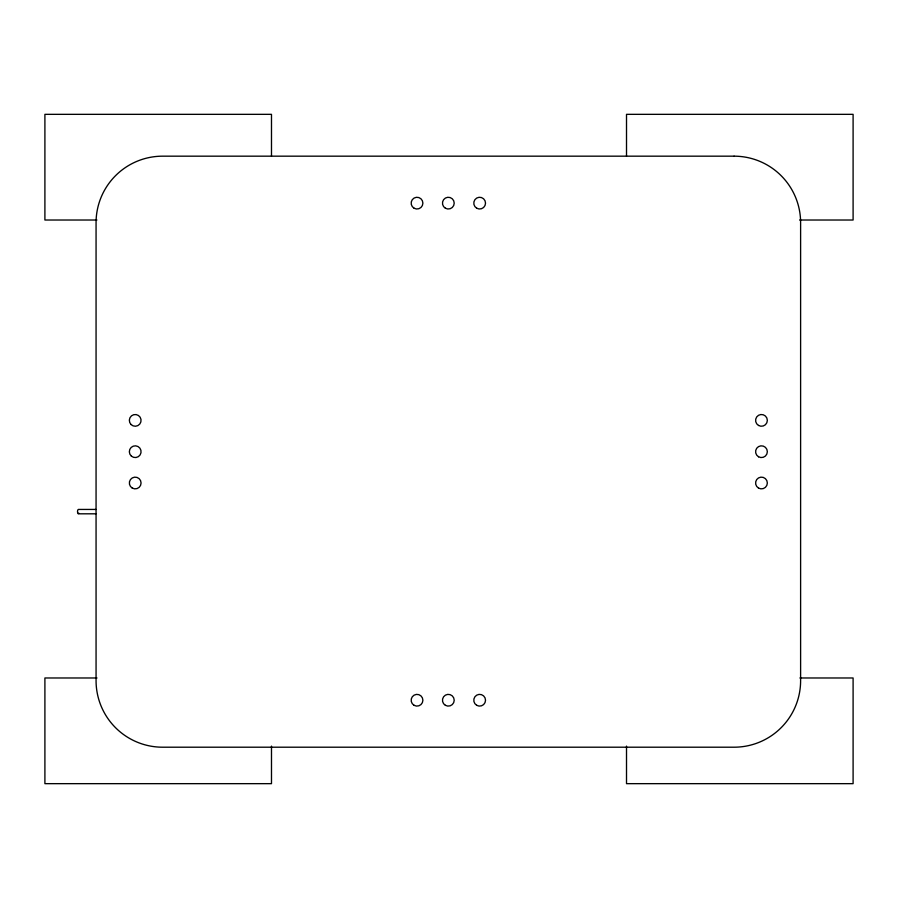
<?xml version="1.0" encoding="UTF-8"?>
<svg xmlns="http://www.w3.org/2000/svg" width="898" height="898" viewBox="0 0 898 898"><rect width="100%" height="100%" fill="white"/><g stroke="black" fill="none" stroke-linecap="round" stroke-linejoin="round"><path stroke-width="1.35" d="M78.788 513.173C77.453 515.037 76.992 509.985 78.283 509.435L95.929 509.435M96.928 220.021L44.9 220.021L44.9 114.338L271.488 114.338L271.488 156.061M799.613 220.021L853.1 220.021L853.1 114.338L626.512 114.338L626.512 156.061M78.283 513.813L95.929 513.813M97.006 677.979L44.9 677.979L44.9 783.662L271.488 783.662L271.488 746.115M799.927 677.979L853.1 677.979L853.1 783.662L626.512 783.662L626.512 746.115M734.07 156.173L162.605 156.173A66.542 66.542 0 0 0 96.064 222.715L96.064 680.662A66.542 66.542 0 0 0 162.605 747.203L734.07 747.203A66.542 66.542 0 0 0 800.612 680.662L800.612 222.715A66.542 66.542 0 0 0 734.07 156.173M758.529 488.085A5.871 5.871 0 0 0 767.341 483.001A5.871 5.871 0 0 0 758.529 477.916A5.871 5.871 0 0 0 758.529 488.085M758.529 456.779A5.871 5.871 0 0 0 767.341 451.694A5.871 5.871 0 0 0 758.529 446.609A5.871 5.871 0 0 0 758.529 456.779M758.529 425.461A5.871 5.871 0 0 0 767.341 420.376A5.871 5.871 0 0 0 758.529 415.291A5.871 5.871 0 0 0 758.529 425.461M476.715 208.224A5.871 5.871 0 0 0 485.526 203.139A5.871 5.871 0 0 0 476.715 198.054A5.871 5.871 0 0 0 476.715 208.224M445.397 208.224A5.871 5.871 0 0 0 454.208 203.139A5.871 5.871 0 0 0 445.397 198.054A5.871 5.871 0 0 0 445.397 208.224M414.09 208.224A5.871 5.871 0 0 0 422.891 203.139A5.871 5.871 0 0 0 414.09 198.054A5.871 5.871 0 0 0 414.09 208.224M131.052 424.529A5.871 5.871 0 0 0 140.874 421.892A5.871 5.871 0 0 0 133.69 414.708A5.871 5.871 0 0 0 131.052 424.529M131.4 456.162A5.871 5.871 0 0 0 140.986 452.749A5.871 5.871 0 0 0 133.241 446.16A5.871 5.871 0 0 0 131.4 456.162M132.275 488.085A5.871 5.871 0 0 0 141.076 483.001A5.871 5.871 0 0 0 132.275 477.916A5.871 5.871 0 0 0 132.275 488.085M476.715 705.323A5.871 5.871 0 0 0 485.526 700.238A5.871 5.871 0 0 0 476.715 695.153A5.871 5.871 0 0 0 476.715 705.323M445.397 705.323A5.871 5.871 0 0 0 454.208 700.238A5.871 5.871 0 0 0 445.397 695.153A5.871 5.871 0 0 0 445.397 705.323M414.09 705.323A5.871 5.871 0 0 0 422.891 700.238A5.871 5.871 0 0 0 414.09 695.153A5.871 5.871 0 0 0 414.09 705.323"/></g></svg>
